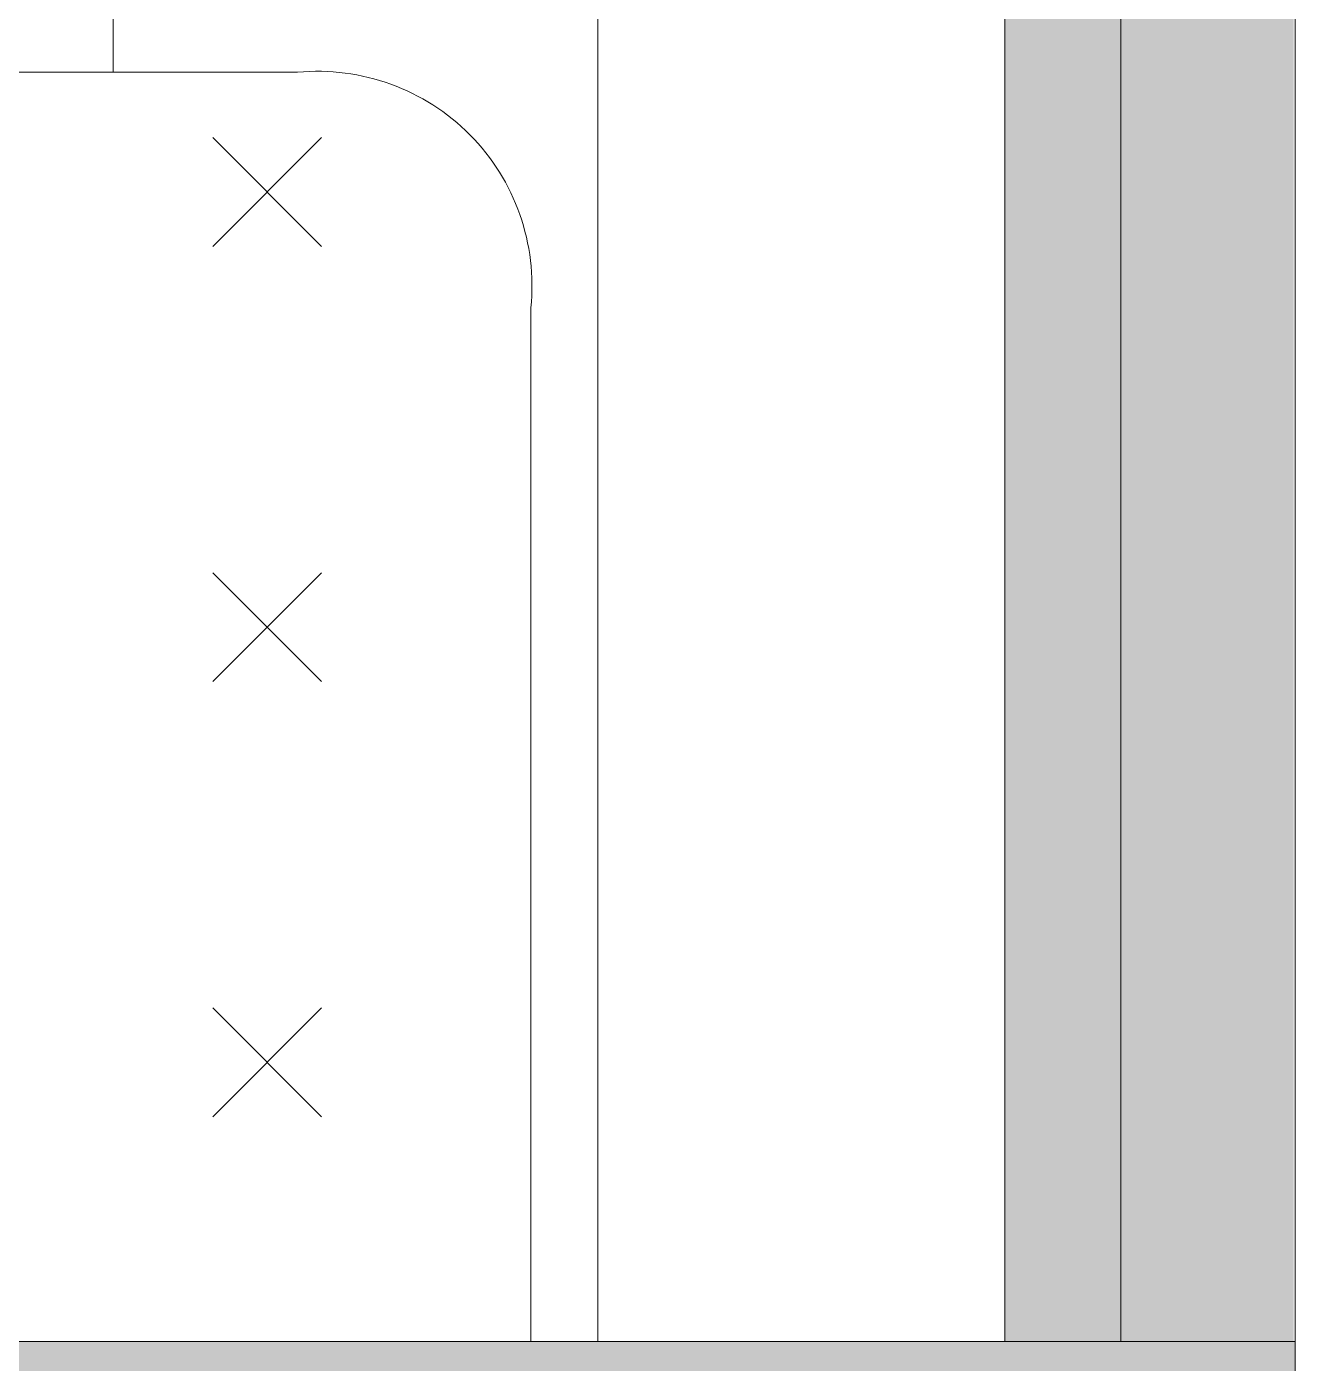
# Model space of a CAD drawing. Header units: millimetres. Extents: x 6676 to 14342, y 3639 to 5293.
# Drawn here: x 7082.88 to 7095.97, y 5113.14 to 5126.93 of the extents above; entities that cross this region are included whole.
import ezdxf

# ---------------------------------------------------------------- set-up
doc = ezdxf.new("R2010")
doc.units = ezdxf.units.MM
doc.layers.add('1 - bed panels', color=170, linetype='Continuous', lineweight=9)
doc.layers.add('1 - plaster', color=1, linetype='Continuous', lineweight=9)
doc.layers.add('A-dim-work', color=8, linetype='Continuous')

# ---------------------------------------------------------------- blocks, each defined once
blk = doc.blocks.new('bed panel')
at = {"layer": '1 - bed panels', "true_color": 0x334acc}
h = blk.add_hatch(dxfattribs=at)
h.set_pattern_fill('DOTS', color=162, scale=0.1, angle=135, style=0)
h.set_pattern_definition([(135, (383.70182, -2341.78494), (-0.168379802, -0.056126601), [0, -0.15875])])
h.paths.add_polyline_path([(0, 0), (0, 102.998), (1.2, 102.998), (1.199, 0)])
at = {"layer": '1 - bed panels', "true_color": 0xc2c2c2}
h = blk.add_hatch(dxfattribs=at)
h.set_pattern_fill('LINE', color=9, scale=1.575, angle=-90)
h.set_pattern_definition([(270, (-6928.7526, -5114.3626), (5.000625, -2e-15), [])])
edge = h.paths.add_edge_path()
edge.add_line((1.199, 0), (6.09, 0))
edge.add_line((6.09, 0), (6.09, 10.664))
edge.add_line((6.09, 10.664), (8.499, 13.096))
edge.add_line((8.499, 13.096), (29.73, 13.096))
edge.add_line((29.73, 13.096), (27.73, 15.096))
edge.add_line((27.73, 15.096), (27.739, 20.453))
edge.add_line((27.739, 20.453), (29.73, 23.096))
edge.add_line((29.73, 23.096), (75.185, 23.096))
edge.add_line((75.185, 23.096), (77.185, 21.096))
edge.add_line((77.185, 21.096), (77.185, 15.096))
edge.add_line((77.185, 15.096), (75.185, 13.096))
edge.add_line((75.185, 13.096), (95.687, 13.096))
edge.add_line((95.687, 13.096), (97.687, 11.096))
edge.add_line((97.687, 11.096), (97.687, 0))
edge.add_line((97.687, 0), (102.004, 0))
edge.add_line((102.004, 0), (102.004, 101.798))
edge.add_line((102.004, 101.798), (1.2, 101.799))
edge.add_line((1.2, 101.799), (1.341, 0.002))
h = blk.add_hatch(dxfattribs=at)
h.set_pattern_fill('CROSS', color=9, scale=0.5, angle=135)
h.set_pattern_definition([(135, (-331.6467, -1430.928), (-4.490128, 4e-16), [1.5875, -4.7625]), (225, (-331.6467, -1429.8054), (-4e-16, -4.490128), [1.5875, -4.7625])])
edge = h.paths.add_edge_path()
edge.add_line((97.687, -0.001), (97.687, 11.096))
edge.add_arc((95.687, 11.096), 2, 0, 90)
edge.add_line((95.687, 13.096), (8.499, 13.096))
edge.add_arc((8.291, 10.893), 2.213, 84.6061, 185.9412)
edge.add_line((6.09, 10.664), (6.09, -0.001))
edge.add_line((6.09, -0.001), (97.687, -0.001))
edge = h.paths.add_edge_path()
edge.add_line((29.73, 23.096), (75.185, 23.096))
edge.add_arc((75.185, 21.096), 2, 0, 90, ccw=False)
edge.add_line((77.185, 21.096), (77.185, 15.096))
edge.add_arc((75.185, 15.096), 2, -90, 0, ccw=False)
edge.add_line((75.185, 13.096), (29.73, 13.096))
edge.add_arc((29.73, 15.096), 2, 180, 270, ccw=False)
edge.add_line((27.73, 15.096), (27.739, 20.453))
edge.add_arc((30.737, 20.265), 3.004, 109.5912, 176.4134, ccw=False)
at = {"layer": '1 - bed panels'}
blk.add_lwpolyline([(0, 0), (0, 102.998), (1.2, 102.998), (1.199, 0), (0, 0)], dxfattribs=at)
at = {"layer": '1 - bed panels', "color": 9, "true_color": 0xc2c2c2}
blk.add_lwpolyline([(97.687, -0.001), (97.687, 11.096, 0.414214), (95.687, 13.096), (8.499, 13.096, 0.473419), (6.09, 10.664), (6.09, -0.001)], format="xyb", close=True, dxfattribs=at)

msp = doc.modelspace()

# ---------------------------------------------------------------- hatches: boundary and pattern name
at = {"layer": '1 - plaster', "true_color": 0xe0a352}
for points in [[(7095.968, 5216.361), (7094.168, 5216.361), (7094.171, 5113.363), (7095.952, 5113.36)], [(6983.967, 5111.562), (7095.969, 5111.563), (7095.969, 5113.363), (6983.967, 5113.362)]]:
    msp.add_hatch(color=33, dxfattribs=at).paths.add_polyline_path(points)

# ---------------------------------------------------------------- linework, layer by layer
at = {"layer": '1 - plaster'}
msp.add_lwpolyline([(7094.169, 5113.363), (7095.968, 5113.36), (7095.968, 5216.361), (7094.168, 5216.361), (7094.169, 5113.363)], dxfattribs=at)
msp.add_lwpolyline([(6983.967, 5111.563), (7095.969, 5111.563), (7095.969, 5113.363), (6983.967, 5113.363)], close=True, dxfattribs=at)

# ---------------------------------------------------------------- block references
at = {"layer": 'A-dim-work', "xscale": -1}
msp.add_blockref('bed panel', (7094.169, 5113.363), dxfattribs=at)

doc.saveas('drawing.dxf')
